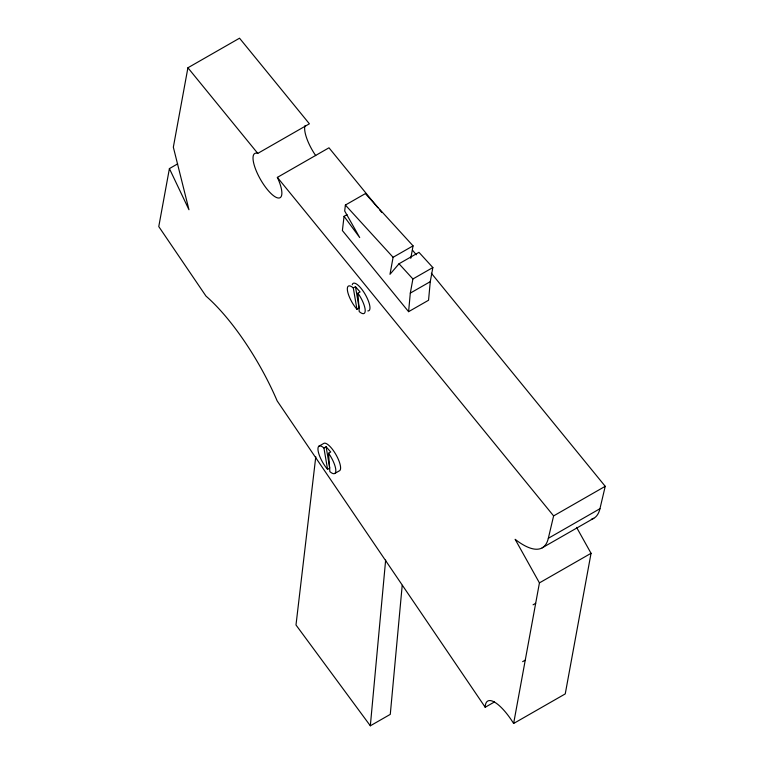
<?xml version="1.0" encoding="UTF-8"?>
<svg xmlns="http://www.w3.org/2000/svg" width="764" height="764" viewBox="0 0 764 764"><rect width="100%" height="100%" fill="white"/><g stroke="black" fill="none" stroke-linecap="round" stroke-linejoin="round"><path stroke-width="1.15" d="M402.208 585.329L390.28 714.369L370.33 725.8L385.648 560.06M432.854 267.543L430.266 281.668L428.547 300.242L408.597 311.674L410.306 293.109L412.904 278.975L432.854 267.543L418.968 252.34L399.018 263.771L389.984 274.305L393.097 257.296L413.057 245.855L365.335 193.626L345.385 205.058L344.688 210.998L359.71 237.566L344.058 216.336L347.057 214.627M315.78 456.786L295.993 624.99L370.33 725.8M344.058 216.336L342.387 230.547L408.597 311.674M177.668 163.868L169.407 168.596L158.769 226.574L205.993 296.107A115.622 36.137 60.2 0 1 277.151 400.88L485.216 707.254A36.491 11.403 60.2 0 1 513.628 723.479L565.245 693.903L591.049 553.298L576.581 527.37M377.903 207.76L328.978 147.805L277.361 177.391A25.489 7.965 60.2 0 1 277.657 197.905A25.489 7.965 60.2 0 1 256.981 172.559A25.489 7.965 60.2 0 1 257.774 153.392L309.391 123.806L239.533 38.2L187.915 67.776L173.342 147.175L188.966 209.737L169.407 168.596M410.765 258.327L413.057 245.855M513.628 723.479L539.432 582.884L515.137 539.317A101.516 31.725 60.2 0 0 548.332 538.295L599.95 508.709L605.231 486.315L431.354 273.254M548.332 538.295L553.614 515.901L605.231 486.315M355.47 286.701L359.118 308.026L356.941 309.267A15.786 4.937 60.2 0 1 347.515 290.931A15.786 4.937 60.2 0 1 353.302 287.942L355.47 286.701L360.092 291.963L357.915 293.204L359.233 311.578A15.786 4.937 60.2 0 0 365.182 309.917A15.786 4.937 60.2 0 0 357.915 293.204M410.306 293.109L430.266 281.668M318.836 446.243L323.602 443.512A15.786 4.937 60.2 0 1 335.539 453.911A15.786 4.937 60.2 0 1 339.722 470.624L334.957 473.355M326.104 446.739L329.742 468.065L327.575 469.316A15.786 4.937 60.2 0 1 318.139 450.97A15.786 4.937 60.2 0 1 323.926 447.981L326.104 446.739L330.716 452.001L328.549 453.243L329.857 471.617A15.786 4.937 60.2 0 0 335.807 469.965A15.786 4.937 60.2 0 0 328.549 453.243M542.144 547.874L593.762 518.298M539.432 582.884L591.049 553.298M533.071 604.811L535.679 603.312M522.643 661.653L525.24 660.163M485.216 707.254L494.509 701.925M345.385 205.058L393.097 257.296M399.018 263.771L412.904 278.975M379.412 209.603L381.675 212.373M412.531 250.191L416.294 254.804M187.915 67.776L257.774 153.392M277.361 177.391L553.614 515.901M353.302 287.942L356.941 309.267M323.926 447.981L327.575 469.316M599.95 508.709A101.516 31.725 60.2 0 1 591.355 519.262M315.713 155.598A25.489 7.965 60.2 0 1 305.037 125.64M352.252 284.752A15.786 4.937 60.2 0 1 364.906 293.863A15.786 4.937 60.2 0 1 367.818 310.929"/></g></svg>
